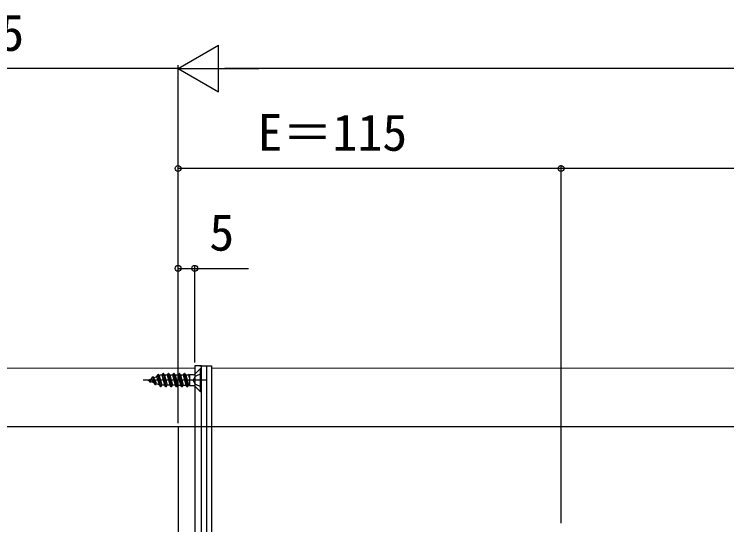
# Model space of a CAD drawing. Units: millimetres, scale not verified. Extents: x -875 to 875, y -1300 to 1294.
# Drawn here: x -209 to 4.9, y 570.8 to 724.1 of the extents above; entities that cross this region are included whole.
import ezdxf
from ezdxf.enums import TextEntityAlignment as Align

# ---------------------------------------------------------------- set-up
doc = ezdxf.new("R2010")
doc.units = ezdxf.units.MM
doc.header["$LTSCALE"] = 8
doc.layers.add('0-4_YKK_12', color=2, linetype='Continuous', lineweight=18)
for name, color, linetype in [('0-5_YKK_13', 4, 'Continuous'), ('0-7_YKK_D', 6, 'Continuous'), ('0-9_YSS_K', 3, 'Continuous')]:
    doc.layers.add(name, color=color, linetype=linetype)
doc.styles.add('ＭＳ ゴシック', font='')
doc.styles.get('ＭＳ ゴシック').set_extended_font_data('MS Gothic')

msp = doc.modelspace()

# ---------------------------------------------------------------- linework, layer by layer
at = {"layer": '0-4_YKK_12'}
for p, q in [((-154.811, 617.848), (-329.811, 617.848)), ((-154.811, 617.848), (-154.811, 417.848)), ((-149.811, 617.848), (-149.811, 417.848)), ((660.189, 617.848), (-149.811, 617.848))]:
    msp.add_line(p, q, dxfattribs=at)
at = {"layer": '0-5_YKK_13'}
for p, q in [((-153.311, 618.548), (-149.811, 618.548)), ((-151.311, 618.548), (-151.311, 417.148)), ((-149.811, 618.548), (-149.811, 417.148)), ((-164.55, 615.723), (-164.246, 616.248)), ((-164.246, 616.248), (-163.451, 612.248)), ((-164.146, 616.248), (-164.246, 616.248)), ((-163.843, 615.723), (-164.146, 616.248)), ((-163.351, 612.248), (-164.146, 616.248)), ((-162.96, 615.723), (-162.656, 616.248)), ((-162.556, 616.248), (-162.656, 616.248)), ((-161.861, 612.248), (-162.656, 616.248)), ((-162.253, 615.723), (-162.556, 616.248)), ((-162.556, 616.248), (-161.761, 612.248)), ((-161.37, 615.723), (-161.066, 616.248)), ((-160.966, 616.248), (-161.066, 616.248)), ((-160.271, 612.248), (-161.066, 616.248)), ((-160.663, 615.723), (-160.966, 616.248)), ((-160.966, 616.248), (-160.171, 612.248)), ((-159.78, 615.723), (-159.476, 616.248)), ((-158.681, 612.248), (-159.476, 616.248)), ((-159.376, 616.248), (-159.476, 616.248)), ((-159.073, 615.723), (-159.376, 616.248)), ((-159.376, 616.248), (-158.581, 612.248)), ((-158.19, 615.723), (-157.886, 616.248)), ((-157.091, 612.248), (-157.886, 616.248)), ((-157.786, 616.248), (-157.886, 616.248)), ((-157.483, 615.723), (-157.786, 616.248)), ((-157.786, 616.248), (-156.991, 612.248)), ((-152.811, 616.298), (-154.627, 615.393)), ((-153.061, 610.748), (-153.061, 617.748)), ((-152.811, 610.748), (-152.811, 617.748)), ((-151.311, 614.248), (-170.306, 614.248)), ((-168.811, 614.248), (-167.788, 614.672)), ((-168.811, 614.248), (-167.009, 613.501)), ((-168.221, 613.648), (-168.491, 614.116)), ((-167.788, 614.672), (-167.426, 615.298)), ((-167.009, 613.501), (-167.788, 614.672)), ((-167.326, 615.298), (-167.426, 615.298)), ((-167.124, 614.947), (-167.326, 615.298)), ((-166.531, 612.848), (-167.326, 615.298)), ((-167.124, 614.947), (-166.229, 615.318)), ((-166.319, 613.216), (-167.124, 614.947)), ((-166.229, 615.318), (-165.836, 615.998)), ((-165.374, 612.824), (-166.229, 615.318)), ((-165.041, 612.248), (-165.836, 615.998)), ((-165.736, 615.998), (-165.836, 615.998)), ((-164.941, 612.248), (-165.736, 615.998)), ((-165.514, 615.614), (-165.736, 615.998)), ((-165.514, 615.614), (-165.25, 615.723)), ((-165.514, 615.614), (-164.638, 612.773)), ((-164.55, 615.723), (-165.25, 615.723)), ((-163.755, 612.773), (-164.55, 615.723)), ((-163.843, 615.723), (-163.048, 612.773)), ((-162.96, 615.723), (-163.843, 615.723)), ((-162.165, 612.773), (-162.96, 615.723)), ((-162.253, 615.723), (-161.458, 612.773)), ((-161.37, 615.723), (-162.253, 615.723)), ((-160.575, 612.773), (-161.37, 615.723)), ((-159.78, 615.723), (-160.663, 615.723)), ((-160.663, 615.723), (-159.868, 612.773)), ((-158.985, 612.773), (-159.78, 615.723)), ((-159.073, 615.723), (-158.278, 612.773)), ((-158.19, 615.723), (-159.073, 615.723)), ((-157.395, 612.773), (-158.19, 615.723)), ((-157.483, 615.723), (-156.688, 612.773)), ((-156.6, 615.723), (-157.483, 615.723)), ((-156.6, 615.723), (-156.399, 616.071)), ((-156.399, 614.979), (-156.6, 615.723)), ((-156.399, 616.071), (-156.399, 612.613)), ((-155.258, 615.883), (-156.399, 615.883)), ((-154.627, 615.393), (-155.235, 614.248)), ((-154.811, 615.998), (-154.811, 612.498)), ((-168.121, 613.648), (-168.221, 613.648)), ((-168.121, 613.648), (-167.975, 613.902)), ((-166.631, 612.848), (-167.009, 613.501)), ((-166.531, 612.848), (-166.319, 613.216)), ((-166.319, 613.216), (-165.374, 612.824)), ((-165.041, 612.248), (-165.374, 612.824)), ((-164.941, 612.248), (-165.041, 612.248)), ((-164.941, 612.248), (-164.638, 612.773)), ((-163.755, 612.773), (-164.638, 612.773)), ((-163.451, 612.248), (-163.755, 612.773)), ((-163.351, 612.248), (-163.451, 612.248)), ((-163.351, 612.248), (-163.048, 612.773)), ((-162.165, 612.773), (-163.048, 612.773)), ((-161.861, 612.248), (-162.165, 612.773)), ((-161.761, 612.248), (-161.861, 612.248)), ((-161.761, 612.248), (-161.458, 612.773)), ((-160.575, 612.773), (-161.458, 612.773)), ((-160.271, 612.248), (-160.575, 612.773)), ((-160.171, 612.248), (-160.271, 612.248)), ((-160.171, 612.248), (-159.868, 612.773)), ((-159.868, 612.773), (-158.985, 612.773)), ((-158.681, 612.248), (-158.985, 612.773)), ((-158.581, 612.248), (-158.681, 612.248)), ((-158.581, 612.248), (-158.278, 612.773)), ((-158.278, 612.773), (-157.395, 612.773)), ((-157.091, 612.248), (-157.395, 612.773)), ((-156.991, 612.248), (-157.091, 612.248)), ((-156.991, 612.248), (-156.688, 612.773)), ((-156.688, 612.773), (-156.399, 612.773)), ((-155.258, 612.613), (-156.399, 612.613)), ((-153.061, 610.748), (-154.692, 612.379)), ((-152.811, 610.748), (-153.061, 610.748))]:
    msp.add_line(p, q, dxfattribs=at)
msp.add_lwpolyline([(-154.811, 417.148), (-152.811, 417.148), (-152.811, 618.548), (-154.811, 618.548)], close=True, dxfattribs=at)
for points in [[(-152.811, 617.748), (-153.061, 617.748), (-154.692, 616.118)], [(-166.531, 612.848), (-166.631, 612.848), (-167.426, 615.298)], [(-152.811, 612.198), (-154.627, 613.103), (-155.235, 614.248)]]:
    msp.add_lwpolyline(points, dxfattribs=at)
for centre, start, end in [((-155.258, 616.683), 270, 315), ((-155.258, 611.813), 45, 90)]:
    msp.add_arc(centre, 0.8, start, end, dxfattribs=at)
at = {"layer": '0-7_YKK_D'}
for p, q in [((-159.811, 707.848), (-147.687, 714.848)), ((-147.687, 700.848), (-147.687, 714.848)), ((-159.811, 601.348), (-159.811, 708.848)), ((-159.811, 601.348), (-159.811, 708.848)), ((-159.811, 707.848), (-274.811, 707.848)), ((-159.811, 707.848), (-147.687, 700.848)), ((-159.811, 707.848), (-135.563, 707.848)), ((656.189, 707.848), (-145.811, 707.848)), ((-159.811, 601.348), (-159.811, 678.848)), ((-44.811, 571.348), (-44.811, 678.848)), ((-44.811, 571.348), (-44.811, 678.848)), ((-44.811, 677.848), (-159.811, 677.848)), ((255.189, 677.848), (-44.811, 677.848)), ((-159.811, 601.348), (-159.811, 648.848)), ((-154.811, 619.548), (-154.811, 648.848))]:
    msp.add_line(p, q, dxfattribs=at)
msp.add_lwpolyline([(-159.811, 647.848), (-154.811, 647.848), (-138.618, 647.848)], dxfattribs=at)
for centre in [(-159.811, 677.848), (-44.811, 677.848), (-44.811, 677.848), (-159.811, 647.848), (-154.811, 647.848)]:
    msp.add_circle(centre, 0.875, dxfattribs=at)
at = {"layer": '0-9_YSS_K'}
for p, q in [((-329.811, 600.348), (-159.811, 600.348)), ((-159.811, 600.348), (675.189, 600.348)), ((-159.811, 600.348), (-159.811, 435.348))]:
    msp.add_line(p, q, dxfattribs=at)

# ---------------------------------------------------------------- texts
at = {"layer": '0-7_YKK_D', "style": 'ＭＳ ゴシック'}
for s, p in [('E＝115', (-250.934, 709.848)), ('E＝115', (-135.934, 679.848)), ('5', (-150.419, 649.848))]:
    msp.add_text(s, height=11, dxfattribs=at).set_placement(p, align=Align.BOTTOM_LEFT)

doc.saveas('drawing.dxf')
